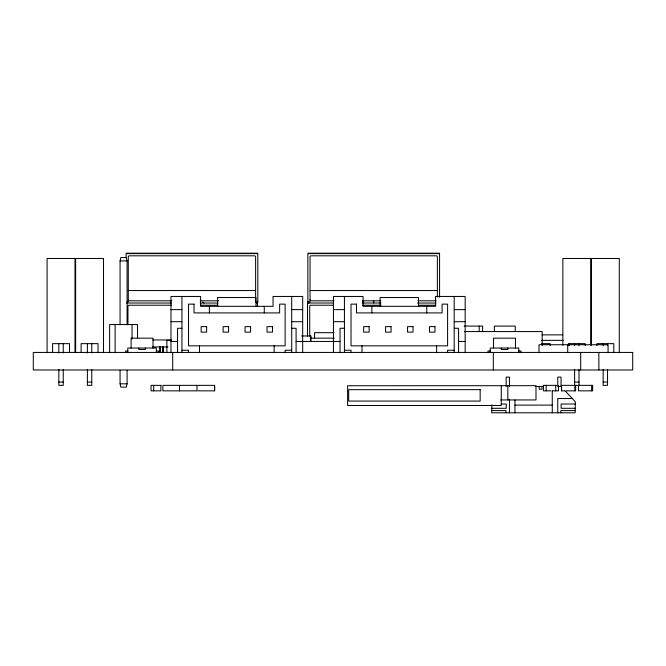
<?xml version="1.0" encoding="UTF-8"?>
<svg xmlns="http://www.w3.org/2000/svg" width="666" height="666" viewBox="0 0 666 666"><rect width="100%" height="100%" fill="white"/><g stroke="black" fill="none" stroke-linecap="round" stroke-linejoin="round"><path stroke-width="1" d="M491.849 404.811L491.708 412.795L575.124 412.795L575.316 401.823L565.126 390.842M120.063 324.55L120.063 260.889L120.837 257.592L126.324 257.592L127.089 260.889L127.089 324.55M127.089 370.346L127.089 383.816L126.324 387.113L120.837 387.113L120.063 383.816L120.063 370.346M256.851 303.005L257.001 302.988A1.016 1.016 0 0 0 257.792 302.206L257.809 301.906M126.057 253.205L257.884 253.205M307.825 253.205L439.643 253.205M120.063 260.889L127.089 260.889M128.288 290.534L255.611 290.534M310.048 290.534L437.371 290.534M171.836 300.807L129.387 300.807A1.082 1.082 0 0 1 128.288 299.717M200.158 300.807L218.615 300.807M333.932 300.807L311.147 300.807A1.082 1.082 0 0 1 310.048 299.717M362.429 300.807L380.894 300.807M417.815 300.807L436.272 300.807M126.823 301.906L128.288 301.906L128.288 256.91A1.082 1.082 0 0 1 129.387 255.811L254.512 255.811A1.165 1.165 0 0 1 255.611 256.91L255.611 302.206L257.809 302.206L257.809 254.712A1.057 1.057 0 0 0 256.71 253.613L127.189 253.613A1.057 1.057 0 0 0 126.09 254.712L126.09 257.792M439.568 297.194L439.568 254.712A1.057 1.057 0 0 0 438.469 253.613L308.957 253.613A1.057 1.057 0 0 0 307.858 254.712L307.858 301.906L310.048 301.906L310.048 256.91A1.082 1.082 0 0 1 311.147 255.811L436.272 255.811A1.165 1.165 0 0 1 437.371 256.91L437.371 297.053M171.412 303.038L126.823 303.005A1.057 1.057 0 0 0 127.189 303.005M200.191 303.005L218.032 303.038M307.858 303.005L333.624 303.005M362.404 303.005L380.927 303.005M417.416 303.038L436.063 303.038M171.445 305.228L129.054 305.228A1.082 1.082 0 0 0 127.955 306.327L127.955 324.742M200.408 305.228L217.982 305.228M333.566 305.228L310.814 305.228A1.082 1.082 0 0 0 309.715 306.327L309.715 335.989M362.52 305.228L381.135 305.228M418.356 305.228L435.939 305.228M170.971 309.623L181.943 309.623M291.708 309.623L302.68 309.623M333.45 309.623L344.43 309.623M454.187 309.623L465.159 309.623M170.971 321.695L181.943 321.695M291.708 321.695L302.68 321.695M333.45 321.695L344.43 321.695M454.187 321.695L465.159 321.695M464.135 326.082L482.609 326.082L482.609 331.576M181.943 328.28L177.556 328.28L177.556 352.431M291.708 328.28L296.095 328.28L296.095 352.431M344.43 328.28L340.035 328.28L340.035 352.431M454.187 328.28L458.574 328.28L458.574 352.431M464.627 331.576L542.174 331.576L542.174 345.479M333.941 332.667L314.527 332.667L314.568 338.161M542.016 334.865L562.628 334.865M301.523 335.964L310.597 335.964M310.564 338.161L334.374 338.161M152.797 339.96L171.428 339.96M171.012 340.351L166.875 340.351L166.875 352.431M541.475 340.351L563.17 340.351M170.971 341.45L177.556 341.45M296.095 341.45L340.035 341.45M458.574 341.45L465.159 341.45M541.674 343.648L550.199 343.648L550.199 345.596M152.447 346.936L167.99 346.936M181.943 350.233L188.536 350.233L188.536 352.431M291.708 350.233L285.123 350.233L285.123 352.431M344.43 350.233L351.015 350.233L351.015 352.431M454.187 350.233L447.602 350.233L447.602 352.431M127.805 350.999L125.608 350.999L125.608 352.431M156.344 350.999L158.533 350.999L158.533 352.431M490.234 350.999L488.036 350.999L488.036 352.431M518.772 350.999L520.962 350.999L520.962 352.431M58.841 382.059L63.237 382.059M87.379 382.059L91.775 382.059M574.608 382.059L578.995 382.059M603.146 382.059L607.534 382.059M120.063 383.816L127.089 383.816M197.952 385.356L214.643 385.356L214.643 390.842L197.952 390.842M556.51 385.356L543.406 385.356L543.406 390.842L550.948 390.842M573.751 385.356L561.446 385.356L561.446 390.842L564.751 390.842M535.822 386.455L543.639 386.455M558.116 386.455L561.047 386.455L561.047 377.123L557.758 377.123L557.758 386.455M552.722 390.842L558.499 390.842L558.499 385.356M566.2 390.842L575.649 390.842L575.649 385.356M572.26 398.526L557.758 398.526L557.758 412.795M500.69 399.95L535.988 399.95L535.988 385.689L347.602 385.731L347.602 405.486L501.265 405.486L501.265 385.731M501.198 404.012L506.277 404.012L506.277 408.3L491.791 408.3M575.282 404.012L561.122 404.012L561.122 408.3L575.208 408.3M514.951 405.111L552.264 405.111M491.749 410.597L505.977 410.597L505.977 412.795M575.166 410.597L560.864 410.597L560.864 412.795M619.28 352.431L619.28 258.475L591.4 258.475L591.4 345.196M613.794 352.431L613.794 343.648L596.886 343.648L596.886 345.596M608.075 352.431L608.075 344.747L539.002 344.747L539.002 352.431M607.534 343.648L607.534 345.721M607.534 369.605L607.534 385.356L603.146 385.356L603.146 369.605M603.146 343.648L603.146 345.721M598.859 352.431L598.892 369.988M591.658 385.356L591.658 390.842M590.742 345.196L590.742 258.475L562.862 258.475L562.862 345.196M585.256 345.596L585.256 343.648L568.348 343.648L568.348 345.596M580.702 352.431L580.677 369.988M578.995 343.648L578.995 345.721M578.995 369.605L578.995 385.356M578.479 385.356L578.479 390.842L592.64 390.842L592.64 385.356L574.608 385.356L574.608 369.605M574.833 385.356L574.833 390.842M574.608 343.648L574.608 345.721M569.372 343.373L569.372 345.388M567.715 344.747L567.715 352.431M561.605 385.356L561.605 390.842M555.727 385.356L555.727 390.842M552.264 390.709L552.264 412.795M546.178 385.356L546.178 390.842M541.949 386.455L541.949 389.194L539.202 389.194L539.202 386.455M518.772 352.431L518.772 348.035L490.234 348.035L490.234 352.431M515.476 348.035L515.476 338.161L493.523 338.161L493.523 348.035M515.251 331.576L515.251 326.082L494.38 326.082L494.38 331.576M514.951 399.966L514.951 412.795M509.457 386.455L509.457 377.123L506.168 377.123L506.168 386.455M509.457 399.533L509.457 412.795M507.792 348.035L507.792 349.467L501.207 349.467L501.207 348.035M507.842 385.689L507.842 399.95M493.306 352.431L493.306 369.988M479.204 326.082L479.204 331.576M465.159 352.431L465.159 296.453L435.531 296.453L435.531 306.327L363.087 306.327L363.087 296.453L333.45 296.453L333.45 352.431M454.187 296.453L454.187 352.431M436.63 345.845L436.63 352.431M426.748 306.327L426.748 312.912M418.514 306.327L418.514 297.544L380.103 297.544L380.103 306.327M373.709 300.807L373.709 303.005M371.869 306.327L371.869 312.912M361.988 345.845L361.988 352.431M344.43 296.453L344.43 352.431M310.964 335.964L310.964 341.45M310.531 335.964L310.531 341.45M307.517 336.305L307.517 304.137A1.057 1.057 0 0 1 308.616 303.038M302.68 352.431L302.68 296.453L273.052 296.453L273.052 306.327L200.608 306.327L200.608 296.453L170.971 296.453L170.971 352.431M291.708 296.453L291.708 352.431M274.142 345.845L274.142 352.431M264.269 306.327L264.269 312.912M257.467 306.202L257.467 304.137A1.057 1.057 0 0 0 256.368 303.038M256.035 306.327L256.035 297.544L217.615 297.544L217.615 306.327M214.56 385.356L214.56 390.842M209.39 306.327L209.39 312.912M199.509 345.845L199.509 352.431M181.943 296.453L181.943 352.431M179.495 385.356L179.495 390.842M172.694 352.431L172.694 369.988M163.212 346.936L163.212 352.431M162.779 346.936L162.779 352.431M160.073 346.936L160.073 352.431M159.948 346.936L159.948 352.431M156.344 352.431L156.344 348.035L127.805 348.035L127.805 352.431M153.704 385.356L153.704 390.842M153.047 348.035L153.047 338.161L131.102 338.161L131.102 348.035M145.363 348.035L145.363 349.467L138.778 349.467L138.778 348.035M137.521 338.519L137.521 324.55L109.64 324.55L109.64 352.431M132.035 324.55L132.035 339.002M115.126 324.55L115.126 352.431M103.513 352.431L103.513 258.475L75.633 258.475L75.633 352.431M98.027 352.431L98.027 343.648L81.127 343.648L81.127 352.431M91.775 343.648L91.775 352.988M91.775 369.605L91.775 385.356L87.379 385.356L87.379 369.605M87.379 343.648L87.379 352.988M74.975 352.431L74.975 258.475L47.095 258.475L47.095 352.431M69.489 352.431L69.489 343.648L52.589 343.648L52.589 352.431M63.237 343.648L63.237 352.988M63.237 369.605L63.237 385.356L58.841 385.356L58.841 369.605M58.841 343.648L58.841 352.988M308.957 303.005A1.057 1.057 0 0 1 307.858 301.906M363.844 303.005A1.057 1.057 0 0 1 362.745 301.906M204.037 303.005A1.057 1.057 0 0 1 202.939 301.906M194.022 304.137L188.536 304.137L188.536 345.845L285.123 345.845L285.123 304.137L279.637 304.137L279.637 312.912L194.022 312.912L194.022 304.137M356.501 304.137L351.015 304.137L351.015 345.845L447.602 345.845L447.602 304.137L442.116 304.137L442.116 312.912L356.501 312.912L356.501 304.137M206.643 326.631L201.157 326.631L201.157 332.126L206.643 332.126L206.643 326.631M228.596 326.631L223.11 326.631L223.11 332.126L228.596 332.126L228.596 326.631M250.549 326.631L245.063 326.631L245.063 332.126L250.549 332.126L250.549 326.631M272.502 326.631L267.008 326.631L267.008 332.126L272.502 332.126L272.502 326.631M369.122 326.631L363.636 326.631L363.636 332.126L369.122 332.126L369.122 326.631M391.075 326.631L385.589 326.631L385.589 332.126L391.075 332.126L391.075 326.631M413.028 326.631L407.542 326.631L407.542 332.126L413.028 332.126L413.028 326.631M434.981 326.631L429.495 326.631L429.495 332.126L434.981 332.126L434.981 326.631M632.7 352.431L33.3 352.431L33.3 369.988L632.7 369.988L632.7 352.431M160.897 385.356L151.04 385.356L151.04 390.842L160.897 390.842L160.897 385.356M196.994 385.356L162.862 385.356L162.862 390.842L196.994 390.842L196.994 385.356M480.169 389.66L348.701 389.66L348.701 401.074L480.169 401.074L480.169 389.66"/></g></svg>
